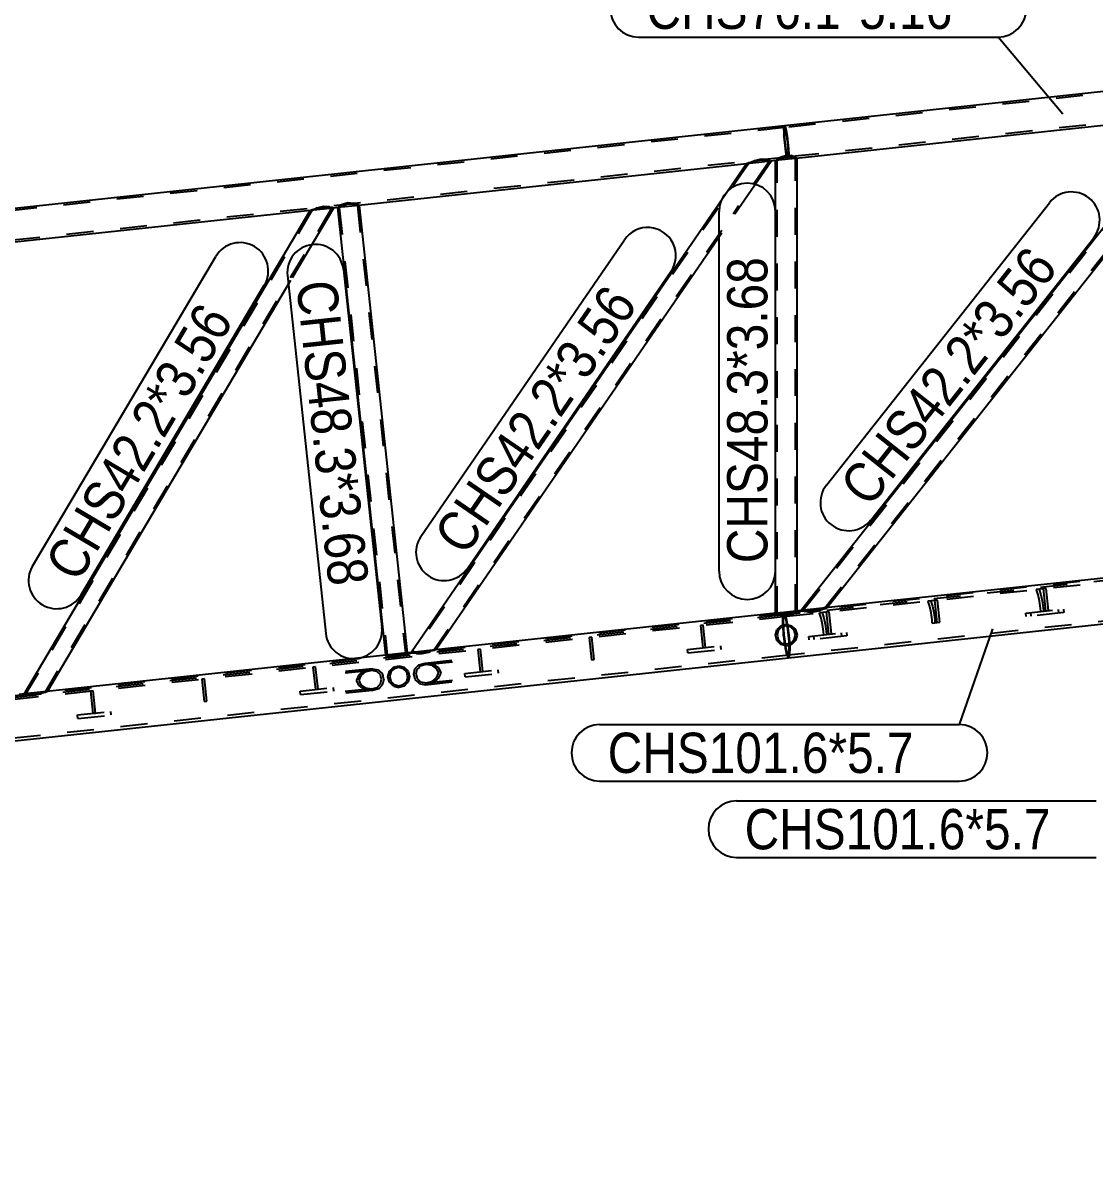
# Model space of a CAD drawing. Header units: millimetres. Extents: x 150000 to 150841, y 150000 to 150594.
# Drawn here: x 150438.1 to 150518, y 150121.8 to 150207.6 of the extents above; entities that cross this region are included whole.
import ezdxf

# ---------------------------------------------------------------- set-up
doc = ezdxf.new("R2010")
doc.units = ezdxf.units.MM
doc.linetypes.add('XKITLINE00', pattern=[0])
doc.linetypes.add('XKITLINE02', pattern=[4, 2, -2])
doc.styles.add('ARIAL', font='arial.ttf')

msp = doc.modelspace()

# ---------------------------------------------------------------- linework, layer by layer
at = {"color": 7, "linetype": 'XKITLINE00'}
for p, q in [((150483.964, 150206.525), (150510.742, 150206.525)), ((150515.567, 150200.794), (150510.742, 150206.525)), ((150497.962, 150173.188), (150514.566, 150194.197)), ((150489.971, 150166.771), (150489.971, 150193.549)), ((150494.171, 150166.771), (150494.171, 150193.549)), ((150467.77, 150169.363), (150482.923, 150191.441)), ((150501.258, 150170.584), (150517.861, 150191.593)), ((150438.854, 150167.155), (150452.5, 150190.195)), ((150457.831, 150188.768), (150460.688, 150162.143)), ((150462.007, 150189.216), (150464.864, 150162.591)), ((150471.233, 150166.987), (150486.386, 150189.064)), ((150442.467, 150165.015), (150456.114, 150188.054)), ((150510.338, 150162.478), (150507.858, 150155.359)), ((150481.08, 150155.359), (150507.858, 150155.359)), ((150481.08, 150151.159), (150507.858, 150151.159)), ((150491.274, 150149.677), (150518.052, 150149.677)), ((150491.274, 150145.477), (150518.052, 150145.477))]:
    msp.add_line(p, q, dxfattribs=at)
at = {"color": 2, "linetype": 'XKITLINE00'}
for p, q in [((150494.837, 150199.948), (150532.939, 150204.033)), ((150525.155, 150200.648), (150495.719, 150197.492)), ((150496.066, 150163.853), (150525.129, 150200.629)), ((150107.622, 150158.396), (150494.835, 150199.948)), ((150494.787, 150199.588), (150494.799, 150199.857)), ((150494.798, 150199.847), (150494.793, 150199.717)), ((150494.798, 150199.847), (150494.799, 150199.85)), ((150494.799, 150199.857), (150494.837, 150199.948)), ((150494.835, 150199.948), (150494.817, 150199.9)), ((150494.836, 150199.946), (150494.835, 150199.948)), ((150494.787, 150199.588), (150494.787, 150199.577)), ((150494.787, 150199.57), (150494.787, 150199.577)), ((150494.787, 150199.57), (150494.795, 150199.381)), ((150494.795, 150199.381), (150494.803, 150199.182)), ((150494.803, 150199.182), (150494.804, 150199.168)), ((150494.804, 150199.158), (150494.804, 150199.168)), ((150494.804, 150199.158), (150494.823, 150198.94)), ((150494.823, 150198.94), (150494.844, 150198.7)), ((150494.844, 150198.7), (150494.846, 150198.686)), ((150494.847, 150198.674), (150494.846, 150198.686)), ((150494.847, 150198.674), (150494.874, 150198.459)), ((150494.874, 150198.459), (150494.904, 150198.217)), ((150494.906, 150198.205), (150494.904, 150198.217)), ((150494.908, 150198.192), (150494.906, 150198.205)), ((150494.94, 150198.008), (150494.908, 150198.192)), ((150493.848, 150197.274), (150491.154, 150193.349)), ((150492.386, 150197.216), (150492.182, 150197.166)), ((150492.598, 150197.318), (150492.386, 150197.216)), ((150493.106, 150197.435), (150492.598, 150197.318)), ((150493.519, 150197.416), (150493.106, 150197.435)), ((150493.614, 150197.348), (150493.519, 150197.416)), ((150493.777, 150197.337), (150493.614, 150197.348)), ((150493.777, 150197.337), (150493.848, 150197.274)), ((150494.19, 150197.328), (150493.831, 150197.289)), ((150494.165, 150197.307), (150494.264, 150197.39)), ((150494.165, 150163.654), (150494.165, 150197.307)), ((150494.264, 150197.39), (150494.341, 150197.412)), ((150494.341, 150197.412), (150494.552, 150197.576)), ((150494.552, 150197.576), (150494.952, 150197.694)), ((150494.975, 150197.805), (150494.94, 150198.008)), ((150494.952, 150197.694), (150494.998, 150197.692)), ((150495.003, 150197.691), (150494.975, 150197.805)), ((150494.979, 150197.786), (150494.977, 150197.797)), ((150495.003, 150197.691), (150494.979, 150197.786)), ((150495.357, 150197.631), (150494.998, 150197.692)), ((150495.357, 150197.631), (150495.51, 150197.538)), ((150495.51, 150197.538), (150495.658, 150197.524)), ((150495.75, 150197.476), (150495.658, 150197.524)), ((150495.775, 150197.498), (150495.75, 150197.476)), ((150495.775, 150163.81), (150495.775, 150197.498)), ((150492.048, 150197.098), (150463.145, 150193.996)), ((150492.006, 150197.077), (150467.071, 150160.747)), ((150492.182, 150197.166), (150492.006, 150197.077)), ((150497.999, 150164.057), (150523.314, 150196.09)), ((150461.255, 150193.777), (150458.192, 150188.605)), ((150460.058, 150193.826), (150459.862, 150193.726)), ((150460.058, 150193.826), (150460.534, 150193.94)), ((150460.534, 150193.94), (150460.931, 150193.919)), ((150461.026, 150193.851), (150460.931, 150193.919)), ((150461.182, 150193.839), (150461.026, 150193.851)), ((150461.255, 150193.777), (150461.182, 150193.839)), ((150461.589, 150193.829), (150461.238, 150193.792)), ((150461.667, 150193.902), (150461.568, 150193.81)), ((150461.568, 150193.81), (150465.139, 150160.539)), ((150461.754, 150193.929), (150461.667, 150193.902)), ((150461.944, 150194.087), (150461.754, 150193.929)), ((150461.944, 150194.087), (150462.336, 150194.202)), ((150462.336, 150194.202), (150462.744, 150194.173)), ((150462.963, 150194.058), (150462.744, 150194.173)), ((150463.053, 150194.05), (150462.963, 150194.058)), ((150463.169, 150193.982), (150463.053, 150194.05)), ((150463.169, 150193.982), (150466.74, 150160.711)), ((150459.547, 150193.61), (150434.297, 150190.901)), ((150459.509, 150193.589), (150438.222, 150157.651)), ((150459.67, 150193.677), (150459.509, 150193.589)), ((150459.862, 150193.726), (150459.67, 150193.677)), ((150490.171, 150191.917), (150468.913, 150160.944)), ((150458.071, 150188.402), (150439.967, 150157.838)), ((150523.827, 150166.817), (150497.896, 150164.037)), ((150495.421, 150163.719), (150495.658, 150163.783)), ((150495.658, 150163.783), (150495.728, 150163.824)), ((150496.072, 150163.841), (150495.687, 150163.8)), ((150495.759, 150163.808), (150495.728, 150163.824)), ((150496.087, 150163.817), (150496.066, 150163.853)), ((150496.087, 150163.817), (150496.258, 150163.818)), ((150496.258, 150163.818), (150496.334, 150163.783)), ((150496.334, 150163.783), (150496.766, 150163.792)), ((150496.766, 150163.792), (150497.313, 150163.901)), ((150497.313, 150163.901), (150497.441, 150163.945)), ((150497.441, 150163.945), (150497.768, 150164.002)), ((150497.768, 150164.002), (150497.988, 150164.062)), ((150497.999, 150164.057), (150497.984, 150164.046)), ((150497.988, 150164.062), (150497.999, 150164.057)), ((150494.195, 150163.64), (150468.864, 150160.922)), ((150494.165, 150163.654), (150494.264, 150163.609)), ((150494.264, 150163.609), (150494.361, 150163.606)), ((150494.361, 150163.606), (150494.552, 150163.529)), ((150494.552, 150163.529), (150494.725, 150163.523)), ((150494.711, 150163.023), (150494.714, 150163.392)), ((150494.712, 150163.006), (150494.711, 150163.023)), ((150494.713, 150163.371), (150494.712, 150163.2)), ((150494.712, 150162.994), (150494.712, 150163.006)), ((150494.722, 150162.785), (150494.712, 150162.994)), ((150494.713, 150163.371), (150494.714, 150163.379)), ((150494.73, 150163.524), (150494.714, 150163.392)), ((150494.725, 150163.523), (150494.952, 150163.541)), ((150494.73, 150163.524), (150494.728, 150163.502)), ((150494.952, 150163.541), (150495.357, 150163.676)), ((150495.147, 150160.337), (150524.185, 150163.45)), ((150495.357, 150163.676), (150495.421, 150163.719)), ((150494.733, 150162.555), (150494.722, 150162.785)), ((150494.735, 150162.537), (150494.733, 150162.555)), ((150494.735, 150162.522), (150494.735, 150162.537)), ((150494.756, 150162.295), (150494.735, 150162.522)), ((150494.778, 150162.036), (150494.756, 150162.295)), ((150494.78, 150162.017), (150494.778, 150162.036)), ((150494.782, 150162), (150494.78, 150162.017)), ((150494.81, 150161.775), (150494.782, 150162)), ((150494.842, 150161.515), (150494.81, 150161.775)), ((150494.845, 150161.498), (150494.842, 150161.515)), ((150494.847, 150161.481), (150494.845, 150161.498)), ((150494.881, 150161.277), (150494.847, 150161.481)), ((150494.919, 150161.043), (150494.881, 150161.277)), ((150304.344, 150139.861), (150495.151, 150160.337)), ((150465.169, 150160.526), (150439.922, 150157.816)), ((150465.139, 150160.539), (150465.253, 150160.487)), ((150465.253, 150160.487), (150465.38, 150160.481)), ((150465.38, 150160.481), (150465.557, 150160.413)), ((150465.557, 150160.413), (150465.963, 150160.402)), ((150465.963, 150160.402), (150466.358, 150160.499)), ((150466.358, 150160.499), (150466.516, 150160.603)), ((150466.516, 150160.603), (150466.639, 150160.636)), ((150466.639, 150160.636), (150466.74, 150160.711)), ((150467.096, 150160.732), (150466.713, 150160.691)), ((150467.071, 150160.747), (150467.153, 150160.699)), ((150467.153, 150160.699), (150467.364, 150160.694)), ((150467.364, 150160.694), (150467.439, 150160.66)), ((150467.439, 150160.66), (150467.863, 150160.658)), ((150467.863, 150160.658), (150468.359, 150160.759)), ((150468.359, 150160.759), (150468.496, 150160.815)), ((150468.748, 150160.87), (150468.496, 150160.815)), ((150468.913, 150160.944), (150468.748, 150160.87)), ((150495, 150160.667), (150494.919, 150161.043)), ((150494.924, 150161.015), (150494.922, 150161.03)), ((150494.961, 150160.85), (150494.924, 150161.015)), ((150495.079, 150160.424), (150495, 150160.667)), ((150495.006, 150160.647), (150495.003, 150160.659)), ((150495.042, 150160.54), (150495.006, 150160.647)), ((150495.147, 150160.337), (150495.079, 150160.424)), ((150495.084, 150160.413), (150495.081, 150160.421)), ((150495.115, 150160.378), (150495.084, 150160.413)), ((150439.578, 150157.712), (150439.815, 150157.766)), ((150439.815, 150157.766), (150439.967, 150157.838)), ((150438.246, 150157.637), (150437.865, 150157.596)), ((150438.222, 150157.651), (150438.303, 150157.603)), ((150438.303, 150157.603), (150438.505, 150157.597)), ((150438.505, 150157.597), (150438.579, 150157.563)), ((150438.579, 150157.563), (150438.985, 150157.559)), ((150438.985, 150157.559), (150439.452, 150157.657)), ((150439.452, 150157.657), (150439.578, 150157.712))]:
    msp.add_line(p, q, dxfattribs=at)
at = {"color": 7, "linetype": 'XKITLINE02'}
for p, q in [((150532.956, 150203.867), (150494.855, 150199.783)), ((150533.182, 150201.676), (150495.085, 150197.592)), ((150496.23, 150163.871), (150525.293, 150200.646)), ((150497.837, 150164.041), (150526.902, 150200.818)), ((150494.852, 150199.783), (150107.638, 150158.23)), ((150494.799, 150199.85), (150494.801, 150199.858)), ((150494.817, 150199.9), (150494.801, 150199.858)), ((150494.82, 150199.695), (150494.852, 150199.783)), ((150494.855, 150199.783), (150494.821, 150199.704)), ((150494.886, 150199.867), (150494.836, 150199.946)), ((150494.837, 150199.948), (150494.896, 150199.847)), ((150494.852, 150199.783), (150494.902, 150199.704)), ((150494.905, 150199.695), (150494.855, 150199.783)), ((150494.892, 150199.857), (150494.886, 150199.867)), ((150494.961, 150199.588), (150494.892, 150199.857)), ((150494.896, 150199.847), (150494.965, 150199.57)), ((150494.787, 150199.577), (150494.788, 150199.588)), ((150494.787, 150199.577), (150494.795, 150199.381)), ((150494.793, 150199.717), (150494.788, 150199.588)), ((150494.795, 150199.381), (150494.803, 150199.182)), ((150494.804, 150199.168), (150494.803, 150199.182)), ((150494.804, 150199.168), (150494.823, 150198.94)), ((150494.821, 150199.704), (150494.811, 150199.47)), ((150494.811, 150199.454), (150494.82, 150199.695)), ((150494.811, 150199.47), (150494.825, 150199.117)), ((150494.826, 150199.096), (150494.811, 150199.454)), ((150494.823, 150198.94), (150494.846, 150198.686)), ((150494.825, 150199.117), (150494.86, 150198.699)), ((150494.863, 150198.676), (150494.826, 150199.096)), ((150494.902, 150199.704), (150494.963, 150199.47)), ((150494.966, 150199.454), (150494.905, 150199.695)), ((150495.032, 150199.182), (150494.961, 150199.588)), ((150494.963, 150199.47), (150495.024, 150199.117)), ((150494.965, 150199.57), (150495.036, 150199.158)), ((150495.027, 150199.096), (150494.966, 150199.454)), ((150495.024, 150199.117), (150495.077, 150198.699)), ((150495.08, 150198.676), (150495.027, 150199.096)), ((150495.093, 150198.7), (150495.032, 150199.182)), ((150495.036, 150199.158), (150495.096, 150198.674)), ((150494.846, 150198.686), (150494.874, 150198.459)), ((150494.86, 150198.699), (150494.913, 150198.279)), ((150494.916, 150198.257), (150494.863, 150198.676)), ((150494.874, 150198.459), (150494.905, 150198.217)), ((150494.906, 150198.205), (150494.905, 150198.217)), ((150494.94, 150198.008), (150494.906, 150198.205)), ((150494.913, 150198.279), (150494.974, 150197.921)), ((150494.977, 150197.905), (150494.916, 150198.257)), ((150495.077, 150198.699), (150495.114, 150198.279)), ((150495.115, 150198.257), (150495.08, 150198.676)), ((150495.136, 150198.217), (150495.093, 150198.7)), ((150495.096, 150198.674), (150495.137, 150198.192)), ((150495.114, 150198.279), (150495.129, 150197.921)), ((150495.129, 150197.905), (150495.115, 150198.257)), ((150495.153, 150197.805), (150495.136, 150198.217)), ((150495.137, 150198.192), (150495.153, 150197.786)), ((150495.088, 150197.592), (150107.873, 150156.039)), ((150493.693, 150197.258), (150491.01, 150193.349)), ((150493.831, 150197.289), (150492.048, 150197.098)), ((150492.598, 150197.239), (150492.308, 150197.168)), ((150492.625, 150197.251), (150492.598, 150197.239)), ((150492.598, 150197.239), (150492.625, 150197.251)), ((150493.046, 150197.349), (150492.625, 150197.251)), ((150493.39, 150197.333), (150493.046, 150197.349)), ((150493.402, 150197.325), (150493.39, 150197.333)), ((150493.39, 150197.333), (150493.402, 150197.325)), ((150493.634, 150197.31), (150493.402, 150197.325)), ((150493.634, 150197.31), (150493.693, 150197.258)), ((150493.693, 150197.258), (150493.725, 150197.261)), ((150493.725, 150197.261), (150493.848, 150197.274)), ((150494.165, 150197.307), (150494.168, 150197.306)), ((150494.168, 150197.306), (150494.282, 150197.405)), ((150494.291, 150197.319), (150494.168, 150197.306)), ((150495.105, 150197.426), (150494.19, 150197.328)), ((150494.282, 150197.405), (150494.387, 150197.438)), ((150494.288, 150197.321), (150494.372, 150197.391)), ((150494.288, 150163.667), (150494.288, 150197.321)), ((150494.291, 150197.319), (150494.288, 150197.321)), ((150494.387, 150197.402), (150494.291, 150197.319)), ((150494.372, 150197.391), (150494.505, 150197.43)), ((150494.387, 150197.438), (150494.583, 150197.591)), ((150494.387, 150197.402), (150494.559, 150197.457)), ((150494.505, 150197.43), (150494.616, 150197.516)), ((150494.559, 150197.457), (150494.642, 150197.522)), ((150494.988, 150197.704), (150494.583, 150197.591)), ((150494.955, 150197.616), (150494.616, 150197.516)), ((150494.642, 150197.522), (150494.985, 150197.618)), ((150494.975, 150197.805), (150494.94, 150198.008)), ((150495.019, 150197.613), (150494.955, 150197.616)), ((150494.974, 150197.921), (150495.035, 150197.68)), ((150494.977, 150197.797), (150494.975, 150197.805)), ((150495.038, 150197.671), (150494.977, 150197.905)), ((150495.15, 150197.602), (150494.985, 150197.618)), ((150495.153, 150197.688), (150494.988, 150197.704)), ((150495.019, 150197.613), (150494.998, 150197.692)), ((150495.045, 150197.527), (150495.003, 150197.691)), ((150495.044, 150197.527), (150495.003, 150197.691)), ((150495.298, 150197.565), (150495.019, 150197.613)), ((150495.035, 150197.68), (150495.085, 150197.592)), ((150495.088, 150197.592), (150495.038, 150197.671)), ((150495.103, 150197.426), (150495.044, 150197.527)), ((150495.048, 150197.517), (150495.045, 150197.527)), ((150495.048, 150197.517), (150495.105, 150197.426)), ((150495.085, 150197.592), (150495.119, 150197.671)), ((150495.12, 150197.68), (150495.088, 150197.592)), ((150495.141, 150197.517), (150495.103, 150197.426)), ((150495.719, 150197.492), (150495.103, 150197.426)), ((150495.105, 150197.426), (150495.142, 150197.527)), ((150495.119, 150197.671), (150495.129, 150197.905)), ((150495.129, 150197.921), (150495.12, 150197.68)), ((150495.153, 150197.786), (150495.141, 150197.517)), ((150495.142, 150197.527), (150495.153, 150197.805)), ((150495.15, 150197.602), (150495.153, 150197.688)), ((150495.324, 150197.609), (150495.15, 150197.602)), ((150495.388, 150197.699), (150495.153, 150197.688)), ((150495.298, 150197.565), (150495.368, 150197.523)), ((150495.444, 150197.552), (150495.324, 150197.609)), ((150495.368, 150197.523), (150495.553, 150197.505)), ((150495.388, 150197.699), (150495.647, 150197.573)), ((150495.444, 150197.552), (150495.568, 150197.542)), ((150495.553, 150197.505), (150495.634, 150197.463)), ((150495.652, 150197.48), (150495.568, 150197.542)), ((150495.634, 150197.463), (150495.652, 150197.48)), ((150495.634, 150197.463), (150495.75, 150197.476)), ((150495.647, 150197.573), (150495.676, 150197.571)), ((150495.652, 150163.816), (150495.652, 150197.48)), ((150495.676, 150197.571), (150495.775, 150197.498)), ((150492.162, 150197.093), (150467.226, 150160.763)), ((150492.006, 150197.077), (150492.162, 150197.093)), ((150492.308, 150197.168), (150492.162, 150197.093)), ((150461.108, 150193.761), (150439.82, 150157.822)), ((150461.238, 150193.792), (150459.547, 150193.61)), ((150459.862, 150193.726), (150460.058, 150193.826)), ((150460.058, 150193.826), (150460.534, 150193.94)), ((150460.088, 150193.76), (150460.063, 150193.747)), ((150460.063, 150193.747), (150460.088, 150193.76)), ((150460.088, 150193.76), (150460.484, 150193.855)), ((150460.088, 150193.76), (150460.484, 150193.855)), ((150460.484, 150193.855), (150460.813, 150193.838)), ((150460.484, 150193.855), (150460.813, 150193.838)), ((150460.534, 150193.94), (150460.931, 150193.919)), ((150460.825, 150193.829), (150460.813, 150193.838)), ((150460.813, 150193.838), (150460.825, 150193.829)), ((150461.047, 150193.813), (150460.825, 150193.829)), ((150460.825, 150193.829), (150461.047, 150193.813)), ((150460.931, 150193.919), (150461.026, 150193.851)), ((150461.026, 150193.851), (150461.182, 150193.839)), ((150461.047, 150193.813), (150461.108, 150193.761)), ((150461.047, 150193.813), (150461.099, 150193.768)), ((150461.108, 150193.761), (150461.138, 150193.764)), ((150461.138, 150193.764), (150461.255, 150193.777)), ((150461.182, 150193.839), (150461.246, 150193.784)), ((150461.568, 150193.81), (150461.667, 150193.902)), ((150461.568, 150193.81), (150461.69, 150193.824)), ((150463.145, 150193.996), (150461.589, 150193.829)), ((150461.667, 150193.902), (150461.754, 150193.929)), ((150461.774, 150193.901), (150461.69, 150193.824)), ((150461.69, 150193.824), (150461.774, 150193.901)), ((150461.69, 150193.824), (150465.261, 150160.552)), ((150461.754, 150193.929), (150461.944, 150194.087)), ((150461.921, 150193.947), (150461.774, 150193.901)), ((150461.774, 150193.901), (150461.921, 150193.947)), ((150462.012, 150194.023), (150461.921, 150193.947)), ((150461.921, 150193.947), (150462.012, 150194.023)), ((150461.944, 150194.087), (150462.336, 150194.202)), ((150462.012, 150194.023), (150462.345, 150194.12)), ((150462.012, 150194.023), (150462.345, 150194.12)), ((150462.336, 150194.202), (150462.744, 150194.173)), ((150462.345, 150194.12), (150462.691, 150194.096)), ((150462.345, 150194.12), (150462.691, 150194.096)), ((150462.796, 150194.041), (150462.691, 150194.096)), ((150462.691, 150194.096), (150462.796, 150194.041)), ((150462.744, 150194.173), (150462.963, 150194.058)), ((150462.949, 150194.027), (150462.796, 150194.041)), ((150462.796, 150194.041), (150462.949, 150194.027)), ((150462.949, 150194.027), (150463.047, 150193.969)), ((150462.949, 150194.027), (150463.035, 150193.976)), ((150462.963, 150194.058), (150463.053, 150194.05)), ((150463.047, 150193.969), (150463.062, 150193.971)), ((150463.047, 150193.969), (150466.618, 150160.698)), ((150463.053, 150194.05), (150463.157, 150193.989)), ((150463.062, 150193.971), (150463.169, 150193.982)), ((150459.656, 150193.605), (150438.369, 150157.666)), ((150459.509, 150193.589), (150459.67, 150193.677)), ((150459.509, 150193.589), (150459.656, 150193.605)), ((150459.791, 150193.678), (150459.656, 150193.605)), ((150459.656, 150193.605), (150459.791, 150193.678)), ((150459.67, 150193.677), (150459.862, 150193.726)), ((150460.063, 150193.747), (150459.791, 150193.678)), ((150459.791, 150193.678), (150460.063, 150193.747)), ((150490.171, 150192.127), (150468.757, 150160.928)), ((150523.851, 150166.628), (150494.813, 150163.515)), ((150494.957, 150163.686), (150524.196, 150166.826)), ((150494.985, 150163.421), (150524.224, 150166.561)), ((150514.314, 150165.496), (150513.59, 150165.419)), ((150514.299, 150163.818), (150514.121, 150165.476)), ((150514.492, 150163.839), (150514.314, 150165.496)), ((150506.237, 150164.629), (150505.513, 150164.551)), ((150506.221, 150162.951), (150506.043, 150164.608)), ((150506.415, 150162.972), (150506.237, 150164.629)), ((150513.611, 150165.381), (150513.59, 150165.419)), ((150513.734, 150165.008), (150513.611, 150165.381)), ((150513.836, 150164.537), (150513.734, 150165.008)), ((150513.784, 150165.439), (150513.805, 150165.401)), ((150513.805, 150165.401), (150513.927, 150165.028)), ((150513.927, 150165.028), (150514.03, 150164.558)), ((150495.687, 150163.8), (150494.793, 150163.704)), ((150495.298, 150163.709), (150495.553, 150163.777)), ((150495.612, 150163.812), (150495.553, 150163.777)), ((150495.568, 150163.724), (150495.652, 150163.79)), ((150495.612, 150163.812), (150495.728, 150163.824)), ((150495.652, 150163.79), (150495.612, 150163.812)), ((150495.652, 150163.79), (150495.652, 150163.816)), ((150495.68, 150163.725), (150495.684, 150163.727)), ((150495.684, 150163.727), (150495.775, 150163.799)), ((150495.775, 150163.799), (150495.759, 150163.808)), ((150495.775, 150163.799), (150495.775, 150163.81)), ((150496.085, 150163.858), (150496.066, 150163.853)), ((150497.896, 150164.037), (150496.072, 150163.841)), ((150496.245, 150163.875), (150496.085, 150163.858)), ((150496.085, 150163.858), (150496.111, 150163.847)), ((150496.111, 150163.847), (150496.215, 150163.804)), ((150496.486, 150163.791), (150496.215, 150163.804)), ((150496.23, 150163.871), (150496.245, 150163.875)), ((150496.247, 150163.841), (150496.23, 150163.871)), ((150496.245, 150163.875), (150496.353, 150163.83)), ((150496.247, 150163.841), (150496.476, 150163.843)), ((150496.353, 150163.83), (150496.654, 150163.816)), ((150496.538, 150163.848), (150496.476, 150163.843)), ((150496.556, 150163.761), (150496.486, 150163.791)), ((150496.839, 150163.855), (150496.538, 150163.848)), ((150496.556, 150163.761), (150497.007, 150163.749)), ((150496.654, 150163.816), (150496.806, 150163.825)), ((150496.806, 150163.825), (150497.039, 150163.819)), ((150497.121, 150163.911), (150496.839, 150163.855)), ((150497.007, 150163.749), (150497.51, 150163.848)), ((150497.039, 150163.819), (150497.389, 150163.888)), ((150497.283, 150163.932), (150497.121, 150163.911)), ((150497.283, 150163.932), (150497.645, 150163.995)), ((150497.389, 150163.888), (150497.454, 150163.897)), ((150498.159, 150163.761), (150497.436, 150163.684)), ((150497.739, 150163.97), (150497.454, 150163.897)), ((150497.67, 150163.918), (150497.51, 150163.848)), ((150497.827, 150164.045), (150497.645, 150163.995)), ((150497.882, 150163.972), (150497.67, 150163.918)), ((150497.739, 150163.97), (150497.837, 150164.041)), ((150497.827, 150164.045), (150497.988, 150164.062)), ((150497.837, 150164.041), (150497.827, 150164.045)), ((150497.984, 150164.046), (150497.882, 150163.972)), ((150498.143, 150162.083), (150497.965, 150163.741)), ((150498.337, 150162.104), (150498.159, 150163.761)), ((150505.533, 150164.515), (150505.513, 150164.551)), ((150505.655, 150164.142), (150505.533, 150164.515)), ((150505.758, 150163.671), (150505.655, 150164.142)), ((150505.707, 150164.572), (150505.727, 150164.535)), ((150505.727, 150164.535), (150505.849, 150164.162)), ((150505.849, 150164.162), (150505.952, 150163.692)), ((150512.809, 150163.659), (150515.607, 150163.959)), ((150513.908, 150164.015), (150513.836, 150164.537)), ((150513.924, 150163.778), (150513.908, 150164.015)), ((150513.924, 150163.778), (150514.492, 150163.839)), ((150514.03, 150164.558), (150514.102, 150164.036)), ((150514.102, 150164.036), (150514.118, 150163.799)), ((150515.261, 150163.654), (150515.233, 150163.919)), ((150515.607, 150163.959), (150515.636, 150163.694)), ((150107.17, 150122.038), (150495.17, 150163.709)), ((150107.198, 150121.773), (150495.199, 150163.443)), ((150494.809, 150163.515), (150304.003, 150143.04)), ((150494.171, 150163.657), (150494.165, 150163.654)), ((150494.294, 150163.67), (150494.171, 150163.657)), ((150494.282, 150163.6), (150494.171, 150163.657)), ((150494.789, 150163.704), (150494.195, 150163.64)), ((150494.428, 150163.59), (150494.282, 150163.6)), ((150494.288, 150163.667), (150494.294, 150163.67)), ((150494.372, 150163.629), (150494.288, 150163.667)), ((150494.294, 150163.67), (150494.387, 150163.623)), ((150494.525, 150163.623), (150494.372, 150163.629)), ((150494.387, 150163.623), (150494.591, 150163.608)), ((150494.583, 150163.527), (150494.428, 150163.59)), ((150494.616, 150163.587), (150494.525, 150163.623)), ((150494.898, 150163.519), (150494.583, 150163.527)), ((150494.642, 150163.591), (150494.591, 150163.608)), ((150494.616, 150163.587), (150494.732, 150163.583)), ((150494.876, 150163.585), (150494.642, 150163.591)), ((150494.712, 150163.2), (150494.712, 150163.023)), ((150494.712, 150163.006), (150494.712, 150163.023)), ((150494.722, 150162.785), (150494.712, 150163.006)), ((150494.714, 150163.379), (150494.715, 150163.392)), ((150494.728, 150163.502), (150494.715, 150163.392)), ((150494.725, 150163.523), (150494.732, 150163.583)), ((150494.743, 150163.627), (150494.73, 150163.524)), ((150494.73, 150163.524), (150494.74, 150163.616)), ((150494.955, 150163.6), (150494.732, 150163.583)), ((150494.74, 150163.616), (150494.746, 150163.627)), ((150494.743, 150163.238), (150494.74, 150162.91)), ((150494.74, 150162.91), (150494.76, 150162.495)), ((150494.741, 150162.885), (150494.742, 150163.219)), ((150494.762, 150162.465), (150494.741, 150162.885)), ((150494.742, 150163.219), (150494.766, 150163.437)), ((150494.743, 150163.627), (150494.793, 150163.704)), ((150494.768, 150163.446), (150494.743, 150163.238)), ((150494.746, 150163.627), (150494.789, 150163.704)), ((150494.766, 150163.437), (150494.809, 150163.515)), ((150494.813, 150163.515), (150494.768, 150163.446)), ((150494.856, 150163.628), (150494.789, 150163.704)), ((150494.793, 150163.704), (150494.861, 150163.617)), ((150494.809, 150163.515), (150494.869, 150163.448)), ((150494.873, 150163.438), (150494.813, 150163.515)), ((150494.934, 150163.395), (150494.856, 150163.628)), ((150494.861, 150163.617), (150494.94, 150163.374)), ((150494.869, 150163.448), (150494.938, 150163.24)), ((150494.943, 150163.222), (150494.873, 150163.438)), ((150494.898, 150163.519), (150494.876, 150163.585)), ((150494.876, 150163.585), (150494.985, 150163.57)), ((150494.898, 150163.519), (150494.988, 150163.507)), ((150495.016, 150163.027), (150494.934, 150163.395)), ((150494.938, 150163.24), (150495.011, 150162.914)), ((150494.94, 150163.374), (150495.021, 150162.998)), ((150495.016, 150162.888), (150494.943, 150163.222)), ((150495.259, 150163.702), (150494.955, 150163.6)), ((150494.985, 150163.421), (150494.957, 150163.686)), ((150494.957, 150163.686), (150494.985, 150163.421)), ((150495.324, 150163.618), (150494.985, 150163.57)), ((150495.199, 150163.443), (150494.985, 150163.421)), ((150495.388, 150163.562), (150494.988, 150163.507)), ((150495.011, 150162.914), (150495.079, 150162.5)), ((150495.093, 150162.56), (150495.016, 150163.027)), ((150495.084, 150162.47), (150495.016, 150162.888)), ((150495.021, 150162.998), (150495.098, 150162.526)), ((150524.165, 150163.638), (150495.127, 150160.526)), ((150495.199, 150163.443), (150495.17, 150163.709)), ((150495.17, 150163.709), (150495.199, 150163.443)), ((150495.298, 150163.709), (150495.259, 150163.702)), ((150495.324, 150163.618), (150495.486, 150163.704)), ((150495.388, 150163.562), (150495.676, 150163.715)), ((150495.486, 150163.704), (150495.504, 150163.708)), ((150495.504, 150163.708), (150495.568, 150163.724)), ((150495.676, 150163.715), (150495.68, 150163.725)), ((150497.455, 150163.649), (150497.436, 150163.684)), ((150497.577, 150163.276), (150497.455, 150163.649)), ((150497.68, 150162.805), (150497.577, 150163.276)), ((150497.63, 150163.705), (150497.649, 150163.67)), ((150497.649, 150163.67), (150497.771, 150163.297)), ((150497.771, 150163.297), (150497.874, 150162.826)), ((150505.83, 150163.149), (150505.758, 150163.671)), ((150505.846, 150162.911), (150505.83, 150163.149)), ((150505.846, 150162.911), (150506.415, 150162.972)), ((150505.952, 150163.692), (150506.024, 150163.17)), ((150506.024, 150163.17), (150506.04, 150162.931)), ((150512.838, 150163.393), (150512.809, 150163.659)), ((150515.636, 150163.694), (150512.838, 150163.393)), ((150513.212, 150163.434), (150513.184, 150163.699)), ((150488.783, 150162.754), (150488.584, 150162.733)), ((150488.584, 150162.733), (150488.762, 150161.076)), ((150488.961, 150161.097), (150488.783, 150162.754)), ((150494.165, 150162.021), (150494.273, 150162.424)), ((150494.165, 150162.021), (150494.165, 150162.024)), ((150494.273, 150161.619), (150494.165, 150162.021)), ((150494.273, 150162.424), (150494.315, 150162.466)), ((150494.379, 150162.363), (150494.288, 150162.021)), ((150494.288, 150162.021), (150494.311, 150161.933)), ((150494.315, 150162.466), (150494.567, 150162.719)), ((150494.503, 150162.487), (150494.379, 150162.363)), ((150494.629, 150162.612), (150494.503, 150162.487)), ((150494.567, 150162.719), (150494.97, 150162.826)), ((150494.97, 150162.704), (150494.629, 150162.612)), ((150494.734, 150162.555), (150494.722, 150162.785)), ((150494.735, 150162.537), (150494.734, 150162.555)), ((150494.756, 150162.295), (150494.735, 150162.537)), ((150494.78, 150162.017), (150494.756, 150162.295)), ((150494.76, 150162.495), (150494.8, 150162.034)), ((150494.803, 150162.003), (150494.762, 150162.465)), ((150494.81, 150161.775), (150494.78, 150162.017)), ((150494.8, 150162.034), (150494.857, 150161.572)), ((150494.97, 150162.826), (150495.053, 150162.804)), ((150495.078, 150162.675), (150494.97, 150162.704)), ((150495.053, 150162.804), (150495.372, 150162.719)), ((150495.078, 150162.675), (150495.058, 150162.803)), ((150495.311, 150162.612), (150495.078, 150162.675)), ((150495.079, 150162.5), (150495.137, 150162.039)), ((150495.14, 150162.007), (150495.084, 150162.47)), ((150495.158, 150162.041), (150495.093, 150162.56)), ((150495.098, 150162.526), (150495.162, 150162.005)), ((150495.137, 150162.039), (150495.178, 150161.576)), ((150495.205, 150161.52), (150495.158, 150162.041)), ((150495.346, 150162.577), (150495.311, 150162.612)), ((150495.561, 150162.363), (150495.346, 150162.577)), ((150495.372, 150162.719), (150495.498, 150162.593)), ((150495.498, 150162.593), (150495.667, 150162.424)), ((150495.638, 150162.075), (150495.561, 150162.363)), ((150495.561, 150161.68), (150495.652, 150162.021)), ((150495.652, 150162.021), (150495.638, 150162.075)), ((150495.652, 150162.021), (150495.652, 150162.024)), ((150495.667, 150162.424), (150495.667, 150162.426)), ((150495.667, 150162.424), (150495.775, 150162.021)), ((150495.775, 150162.021), (150495.667, 150161.619)), ((150496.653, 150161.923), (150499.452, 150162.224)), ((150497.752, 150162.283), (150497.68, 150162.805)), ((150497.768, 150162.043), (150497.752, 150162.283)), ((150497.768, 150162.043), (150498.337, 150162.104)), ((150497.874, 150162.826), (150497.946, 150162.304)), ((150497.946, 150162.304), (150497.962, 150162.064)), ((150499.105, 150161.919), (150499.077, 150162.184)), ((150499.452, 150162.224), (150499.48, 150161.959)), ((150480.497, 150161.865), (150480.298, 150161.843)), ((150480.298, 150161.843), (150480.476, 150160.186)), ((150480.675, 150160.207), (150480.497, 150161.865)), ((150487.618, 150160.953), (150490.104, 150161.22)), ((150490.133, 150160.955), (150490.104, 150161.22)), ((150494.471, 150161.42), (150494.273, 150161.619)), ((150494.311, 150161.933), (150494.379, 150161.68)), ((150494.379, 150161.68), (150494.379, 150161.682)), ((150494.379, 150161.68), (150494.629, 150161.43)), ((150494.567, 150161.324), (150494.471, 150161.42)), ((150494.97, 150161.216), (150494.567, 150161.324)), ((150494.629, 150161.43), (150494.97, 150161.339)), ((150494.861, 150161.542), (150494.803, 150162.003)), ((150494.843, 150161.515), (150494.81, 150161.775)), ((150494.845, 150161.498), (150494.843, 150161.515)), ((150494.881, 150161.277), (150494.845, 150161.498)), ((150494.857, 150161.572), (150494.924, 150161.153)), ((150494.929, 150161.128), (150494.861, 150161.542)), ((150494.919, 150161.043), (150494.881, 150161.277)), ((150494.924, 150161.153), (150494.997, 150160.819)), ((150495.211, 150161.404), (150494.97, 150161.339)), ((150494.97, 150161.216), (150495.217, 150161.282)), ((150495.179, 150161.562), (150495.14, 150162.007)), ((150495.162, 150162.005), (150495.207, 150161.486)), ((150495.178, 150161.576), (150495.199, 150161.157)), ((150495.181, 150161.546), (150495.179, 150161.562)), ((150495.2, 150161.131), (150495.181, 150161.546)), ((150495.199, 150161.157), (150495.198, 150160.822)), ((150495.228, 150161.047), (150495.205, 150161.52)), ((150495.207, 150161.486), (150495.229, 150161.019)), ((150495.211, 150161.404), (150495.311, 150161.43)), ((150495.219, 150161.283), (150495.213, 150161.404)), ((150495.372, 150161.324), (150495.217, 150161.282)), ((150495.311, 150161.43), (150495.401, 150161.52)), ((150495.588, 150161.54), (150495.372, 150161.324)), ((150495.401, 150161.52), (150495.561, 150161.68)), ((150495.667, 150161.619), (150495.588, 150161.54)), ((150496.682, 150161.658), (150496.653, 150161.923)), ((150499.48, 150161.959), (150496.682, 150161.658)), ((150497.057, 150161.699), (150497.028, 150161.964)), ((150495.131, 150160.526), (150304.324, 150140.05)), ((150465.139, 150160.539), (150465.261, 150160.552)), ((150465.139, 150160.539), (150465.253, 150160.487)), ((150466.713, 150160.691), (150465.169, 150160.526)), ((150465.253, 150160.487), (150465.38, 150160.481)), ((150465.261, 150160.552), (150465.357, 150160.508)), ((150465.261, 150160.552), (150465.357, 150160.508)), ((150465.357, 150160.508), (150465.547, 150160.499)), ((150465.357, 150160.508), (150465.547, 150160.499)), ((150465.38, 150160.481), (150465.557, 150160.413)), ((150465.547, 150160.499), (150465.612, 150160.474)), ((150465.547, 150160.499), (150465.612, 150160.474)), ((150465.557, 150160.413), (150465.963, 150160.402)), ((150465.612, 150160.474), (150465.957, 150160.464)), ((150465.612, 150160.474), (150465.957, 150160.464)), ((150465.957, 150160.464), (150466.291, 150160.547)), ((150465.957, 150160.464), (150466.291, 150160.547)), ((150465.963, 150160.402), (150466.358, 150160.499)), ((150466.291, 150160.547), (150466.349, 150160.585)), ((150466.291, 150160.547), (150466.35, 150160.585)), ((150466.349, 150160.585), (150466.533, 150160.634)), ((150466.35, 150160.585), (150466.533, 150160.634)), ((150466.358, 150160.499), (150466.516, 150160.603)), ((150466.516, 150160.603), (150466.639, 150160.636)), ((150466.618, 150160.698), (150466.533, 150160.634)), ((150466.533, 150160.634), (150466.618, 150160.698)), ((150466.618, 150160.698), (150466.632, 150160.699)), ((150466.632, 150160.699), (150466.74, 150160.711)), ((150466.74, 150160.711), (150466.639, 150160.636)), ((150467.071, 150160.747), (150467.226, 150160.763)), ((150468.864, 150160.922), (150467.096, 150160.732)), ((150467.226, 150160.763), (150467.295, 150160.724)), ((150467.549, 150160.717), (150467.295, 150160.724)), ((150467.364, 150160.694), (150467.364, 150160.694)), ((150467.364, 150160.694), (150467.439, 150160.66)), ((150467.439, 150160.66), (150467.863, 150160.658)), ((150467.549, 150160.717), (150467.655, 150160.725)), ((150467.655, 150160.725), (150467.908, 150160.723)), ((150467.655, 150160.725), (150467.908, 150160.723)), ((150467.863, 150160.658), (150468.359, 150160.759)), ((150467.908, 150160.723), (150468.204, 150160.784)), ((150467.908, 150160.723), (150468.205, 150160.784)), ((150468.083, 150159.943), (150471.447, 150160.306)), ((150468.204, 150160.784), (150468.315, 150160.799)), ((150468.62, 150160.866), (150468.315, 150160.799)), ((150468.359, 150160.759), (150468.496, 150160.815)), ((150468.496, 150160.815), (150468.496, 150160.815)), ((150468.757, 150160.928), (150468.62, 150160.866)), ((150468.757, 150160.928), (150468.789, 150160.931)), ((150468.789, 150160.931), (150468.913, 150160.944)), ((150472.211, 150160.975), (150472.012, 150160.953)), ((150472.012, 150160.953), (150472.19, 150159.296)), ((150472.389, 150159.318), (150472.211, 150160.975)), ((150487.647, 150160.688), (150487.618, 150160.953)), ((150487.647, 150160.688), (150490.133, 150160.955)), ((150488.762, 150161.076), (150488.961, 150161.097)), ((150494.922, 150161.03), (150494.919, 150161.043)), ((150495.002, 150160.801), (150494.929, 150161.128)), ((150495.001, 150160.667), (150494.961, 150160.85)), ((150494.997, 150160.819), (150495.067, 150160.603)), ((150495.003, 150160.659), (150495.001, 150160.667)), ((150495.071, 150160.593), (150495.002, 150160.801)), ((150495.08, 150160.424), (150495.042, 150160.54)), ((150495.067, 150160.603), (150495.127, 150160.526)), ((150495.131, 150160.526), (150495.071, 150160.593)), ((150495.081, 150160.421), (150495.08, 150160.424)), ((150495.151, 150160.337), (150495.115, 150160.378)), ((150495.127, 150160.526), (150495.172, 150160.595)), ((150495.174, 150160.605), (150495.131, 150160.526)), ((150495.197, 150160.415), (150495.147, 150160.337)), ((150495.151, 150160.337), (150495.2, 150160.426)), ((150495.172, 150160.595), (150495.197, 150160.803)), ((150495.198, 150160.822), (150495.174, 150160.605)), ((150495.197, 150160.803), (150495.2, 150161.131)), ((150495.226, 150160.65), (150495.197, 150160.415)), ((150495.2, 150160.426), (150495.227, 150160.67)), ((150495.229, 150161.019), (150495.226, 150160.65)), ((150495.227, 150160.67), (150495.228, 150161.047)), ((150459.936, 150159.656), (150459.737, 150159.635)), ((150459.737, 150159.635), (150459.915, 150157.978)), ((150460.114, 150157.999), (150459.936, 150159.656)), ((150464.156, 150159.521), (150460.792, 150159.162)), ((150463.628, 150159.391), (150464.156, 150159.521)), ((150464.156, 150159.521), (150464.604, 150159.427)), ((150465.485, 150159.389), (150465.719, 150159.623)), ((150465.78, 150159.517), (150465.666, 150159.402)), ((150465.719, 150159.623), (150466.122, 150159.731)), ((150466.122, 150159.608), (150465.78, 150159.517)), ((150466.122, 150159.731), (150466.524, 150159.623)), ((150466.463, 150159.517), (150466.122, 150159.608)), ((150466.713, 150159.267), (150466.463, 150159.517)), ((150466.524, 150159.623), (150466.635, 150159.512)), ((150466.635, 150159.512), (150466.819, 150159.328)), ((150467.241, 150159.114), (150467.328, 150159.517)), ((150467.328, 150159.517), (150467.414, 150159.596)), ((150467.468, 150159.462), (150467.395, 150159.12)), ((150467.414, 150159.596), (150467.61, 150159.818)), ((150467.641, 150159.62), (150467.468, 150159.462)), ((150467.61, 150159.818), (150468.083, 150159.943)), ((150467.729, 150159.719), (150467.641, 150159.62)), ((150468.129, 150159.825), (150467.729, 150159.719)), ((150468.083, 150159.943), (150468.637, 150159.86)), ((150468.129, 150159.825), (150471.447, 150160.183)), ((150468.599, 150159.755), (150468.129, 150159.825)), ((150468.648, 150159.728), (150468.599, 150159.755)), ((150468.637, 150159.86), (150468.84, 150159.749)), ((150468.951, 150159.521), (150468.648, 150159.728)), ((150468.84, 150159.749), (150469.077, 150159.587)), ((150469.08, 150159.243), (150468.951, 150159.521)), ((150469.077, 150159.587), (150469.23, 150159.259)), ((150471.047, 150159.173), (150473.533, 150159.44)), ((150473.561, 150159.175), (150473.533, 150159.44)), ((150480.476, 150160.186), (150480.675, 150160.207)), ((150451.65, 150158.766), (150451.452, 150158.745)), ((150451.452, 150158.745), (150451.63, 150157.088)), ((150451.828, 150157.109), (150451.65, 150158.766)), ((150464.111, 150159.393), (150460.793, 150159.039)), ((150462.999, 150158.659), (150463.178, 150159.072)), ((150463.013, 150158.592), (150462.999, 150158.659)), ((150463.166, 150158.264), (150463.013, 150158.592)), ((150463.303, 150159.015), (150463.151, 150158.664)), ((150463.151, 150158.664), (150463.163, 150158.608)), ((150463.163, 150158.608), (150463.292, 150158.33)), ((150463.178, 150159.072), (150463.28, 150159.152)), ((150463.28, 150159.152), (150463.628, 150159.391)), ((150463.508, 150159.176), (150463.303, 150159.015)), ((150463.663, 150159.283), (150463.508, 150159.176)), ((150464.111, 150159.393), (150463.663, 150159.283)), ((150464.49, 150159.314), (150464.111, 150159.393)), ((150464.515, 150159.285), (150464.49, 150159.314)), ((150464.761, 150159.071), (150464.515, 150159.285)), ((150464.604, 150159.427), (150464.707, 150159.305)), ((150464.707, 150159.305), (150464.9, 150159.139)), ((150464.823, 150158.786), (150464.761, 150159.071)), ((150464.775, 150158.389), (150464.849, 150158.731)), ((150464.849, 150158.731), (150464.823, 150158.786)), ((150464.9, 150159.139), (150464.972, 150158.802)), ((150465.002, 150158.737), (150464.915, 150158.334)), ((150464.972, 150158.802), (150465.002, 150158.737)), ((150465.317, 150158.926), (150465.316, 150158.928)), ((150465.317, 150158.926), (150465.424, 150159.328)), ((150465.424, 150158.523), (150465.317, 150158.926)), ((150465.424, 150159.328), (150465.485, 150159.389)), ((150465.531, 150159.267), (150465.439, 150158.926)), ((150465.439, 150158.926), (150465.458, 150158.855)), ((150465.458, 150158.855), (150465.531, 150158.585)), ((150465.531, 150158.585), (150465.53, 150158.587)), ((150465.666, 150159.402), (150465.531, 150159.267)), ((150465.531, 150158.585), (150465.78, 150158.335)), ((150466.57, 150158.442), (150466.713, 150158.585)), ((150466.785, 150158.997), (150466.713, 150159.267)), ((150466.713, 150158.585), (150466.804, 150158.926)), ((150466.804, 150158.926), (150466.785, 150158.997)), ((150466.804, 150158.926), (150466.804, 150158.928)), ((150466.819, 150159.328), (150466.819, 150159.33)), ((150466.819, 150159.328), (150466.927, 150158.926)), ((150466.927, 150158.926), (150466.819, 150158.523)), ((150467.271, 150159.049), (150467.241, 150159.114)), ((150467.344, 150158.712), (150467.271, 150159.049)), ((150467.536, 150158.546), (150467.344, 150158.712)), ((150467.395, 150159.12), (150467.42, 150159.065)), ((150467.42, 150159.065), (150467.482, 150158.78)), ((150467.482, 150158.78), (150467.728, 150158.567)), ((150468.087, 150158.33), (150471.45, 150158.693)), ((150468.133, 150158.458), (150471.45, 150158.816)), ((150468.581, 150158.569), (150468.735, 150158.675)), ((150468.963, 150158.699), (150468.615, 150158.461)), ((150468.735, 150158.675), (150468.941, 150158.837)), ((150468.941, 150158.837), (150469.093, 150159.187)), ((150469.065, 150158.779), (150468.963, 150158.699)), ((150469.244, 150159.193), (150469.065, 150158.779)), ((150469.093, 150159.187), (150469.08, 150159.243)), ((150469.23, 150159.259), (150469.244, 150159.193)), ((150471.075, 150158.908), (150471.047, 150159.173)), ((150471.075, 150158.908), (150473.561, 150159.175)), ((150472.19, 150159.296), (150472.389, 150159.318)), ((150439.922, 150157.816), (150438.246, 150157.637)), ((150439.406, 150157.697), (150439.693, 150157.762)), ((150439.406, 150157.697), (150439.693, 150157.762)), ((150439.578, 150157.712), (150439.815, 150157.766)), ((150439.82, 150157.822), (150439.693, 150157.762)), ((150439.693, 150157.762), (150439.82, 150157.822)), ((150439.967, 150157.838), (150439.815, 150157.766)), ((150439.82, 150157.822), (150439.85, 150157.825)), ((150439.85, 150157.825), (150439.967, 150157.838)), ((150443.365, 150157.877), (150443.166, 150157.855)), ((150443.166, 150157.855), (150443.344, 150156.198)), ((150443.543, 150156.219), (150443.365, 150157.877)), ((150458.772, 150157.855), (150461.258, 150158.122)), ((150458.8, 150157.59), (150458.772, 150157.855)), ((150458.8, 150157.59), (150461.286, 150157.857)), ((150459.915, 150157.978), (150460.114, 150157.999)), ((150464.113, 150158.026), (150460.796, 150157.672)), ((150464.16, 150157.908), (150460.796, 150157.549)), ((150461.286, 150157.857), (150461.258, 150158.122)), ((150463.403, 150158.102), (150463.166, 150158.264)), ((150463.292, 150158.33), (150463.595, 150158.123)), ((150463.605, 150157.991), (150463.403, 150158.102)), ((150463.595, 150158.123), (150463.643, 150158.096)), ((150463.605, 150157.991), (150464.16, 150157.908)), ((150463.643, 150158.096), (150464.113, 150158.026)), ((150464.113, 150158.026), (150464.514, 150158.132)), ((150464.633, 150158.033), (150464.16, 150157.908)), ((150464.514, 150158.132), (150464.602, 150158.231)), ((150464.602, 150158.231), (150464.775, 150158.389)), ((150464.83, 150158.255), (150464.633, 150158.033)), ((150464.915, 150158.334), (150464.83, 150158.255)), ((150465.609, 150158.339), (150465.424, 150158.523)), ((150465.719, 150158.228), (150465.609, 150158.339)), ((150465.719, 150158.228), (150466.122, 150158.121)), ((150465.78, 150158.335), (150466.122, 150158.243)), ((150466.122, 150158.243), (150466.463, 150158.335)), ((150466.524, 150158.228), (150466.122, 150158.121)), ((150466.463, 150158.335), (150466.57, 150158.442)), ((150466.758, 150158.463), (150466.524, 150158.228)), ((150466.819, 150158.523), (150466.758, 150158.463)), ((150467.639, 150158.424), (150467.536, 150158.546)), ((150467.639, 150158.424), (150468.087, 150158.33)), ((150467.728, 150158.567), (150467.753, 150158.537)), ((150467.753, 150158.537), (150468.133, 150158.458)), ((150468.615, 150158.461), (150468.087, 150158.33)), ((150468.133, 150158.458), (150468.581, 150158.569)), ((150438.222, 150157.651), (150438.369, 150157.666)), ((150438.222, 150157.651), (150438.303, 150157.603)), ((150438.303, 150157.603), (150438.505, 150157.597)), ((150438.369, 150157.666), (150438.437, 150157.627)), ((150438.369, 150157.666), (150438.437, 150157.627)), ((150438.437, 150157.627), (150438.681, 150157.619)), ((150438.437, 150157.627), (150438.681, 150157.619)), ((150438.505, 150157.597), (150438.579, 150157.563)), ((150438.579, 150157.563), (150438.985, 150157.559)), ((150438.681, 150157.619), (150438.781, 150157.627)), ((150438.681, 150157.619), (150438.78, 150157.626)), ((150438.78, 150157.626), (150439.023, 150157.624)), ((150438.781, 150157.627), (150439.023, 150157.624)), ((150438.985, 150157.559), (150439.452, 150157.657)), ((150439.023, 150157.624), (150439.302, 150157.682)), ((150439.023, 150157.624), (150439.302, 150157.682)), ((150439.302, 150157.682), (150439.406, 150157.697)), ((150439.302, 150157.682), (150439.406, 150157.697)), ((150439.452, 150157.657), (150439.578, 150157.712)), ((150451.63, 150157.088), (150451.828, 150157.109)), ((150442.2, 150156.075), (150444.686, 150156.342)), ((150442.229, 150155.81), (150442.2, 150156.075)), ((150442.229, 150155.81), (150444.715, 150156.077)), ((150443.344, 150156.198), (150443.543, 150156.219)), ((150444.715, 150156.077), (150444.686, 150156.342))]:
    msp.add_line(p, q, dxfattribs=at)
at = {"color": 7, "linetype": 'XKITLINE00'}
for centre, start, end in [((150483.964, 150208.625), 90, 270), ((150510.742, 150208.625), 270, 90), ((150492.071, 150193.549), 0, 180), ((150516.213, 150192.895), 321.68106, 141.68106), ((150484.654, 150190.253), 325.5362, 145.5362), ((150454.307, 150189.124), 329.3606, 149.3606), ((150459.919, 150188.992), 6.12517, 186.12517), ((150499.61, 150171.886), 141.68106, 321.68106), ((150469.501, 150168.175), 145.5362, 325.5362), ((150440.661, 150166.085), 149.3606, 329.3606), ((150492.071, 150166.771), 180, 0), ((150462.776, 150162.367), 186.12517, 6.12517), ((150481.08, 150153.259), 90, 270), ((150507.858, 150153.259), 270, 90), ((150491.274, 150147.577), 90, 270)]:
    msp.add_arc(centre, 2.1, start, end, dxfattribs=at)

# ---------------------------------------------------------------- texts
at = {"color": 3, "style": 'ARIAL', "width": 0.85}
for s, p in [('CHS76.1*5.16', (150484.564, 150207.125)), ('CHS101.6*5.7', (150481.68, 150151.759)), ('CHS101.6*5.7', (150491.874, 150146.077))]:
    msp.add_text(s, height=3, dxfattribs=at).set_placement(p)
for s, rotation, p in [('CHS42.2*3.56', 51.68079, (150501.159, 150171.426)), ('CHS48.3*3.68', 90.00021, (150493.571, 150167.371)), ('CHS48.3*3.68', -83.87529, (150458.491, 150188.235)), ('CHS42.2*3.56', 55.5368, (150471.078, 150167.821)), ('CHS42.2*3.56', 59.35843, (150442.257, 150165.837))]:
    msp.add_text(s, height=3, rotation=rotation, dxfattribs=at).set_placement(p)

doc.saveas('drawing.dxf')
